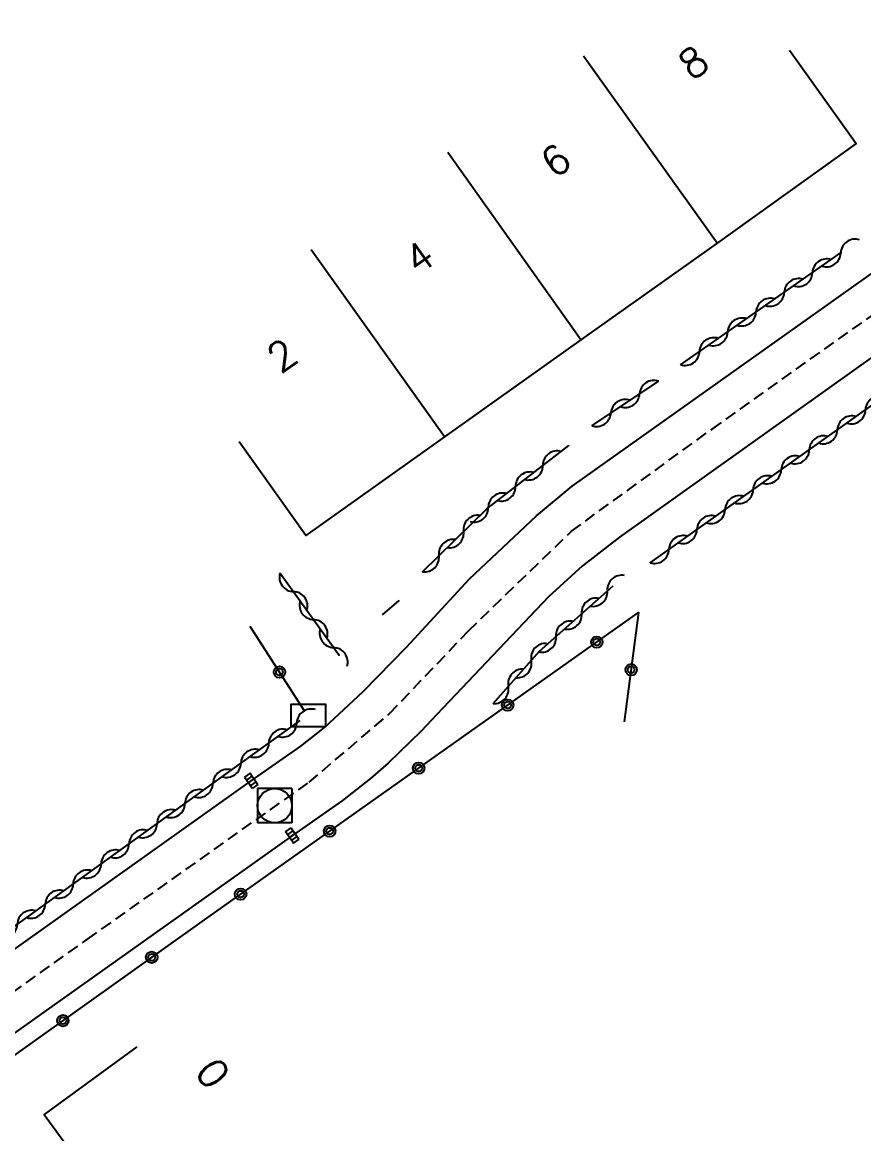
# Model space of a CAD drawing. Header units: millimetres. Extents: x 134000 to 135000, y 131000 to 132000.
# Drawn here: x 134144.16 to 134180.82, y 131346.02 to 131394.42 of the extents above; entities that cross this region are included whole.
import ezdxf
from ezdxf.enums import TextEntityAlignment as Align

# ---------------------------------------------------------------- set-up
doc = ezdxf.new("R2010")
doc.units = ezdxf.units.MM
doc.linetypes.add('DASHED', pattern=[0.75, 0.5, -0.25])
doc.layers.get('0').update_dxf_attribs({"linetype": 'CONTINUOUS'})
for name, color, linetype in [('W0001', 6, 'DASHED'), ('W0008', 7, 'CONTINUOUS'), ('W0100', 7, 'CONTINUOUS'), ('W0310', 3, 'CONTINUOUS'), ('W0322', 7, 'CONTINUOUS'), ('W0400', 7, 'CONTINUOUS'), ('W0420', 7, 'CONTINUOUS'), ('W0991', 7, 'CONTINUOUS'), ('W1102', 7, 'CONTINUOUS'), ('W1471', 7, 'CONTINUOUS')]:
    doc.layers.add(name, color=color, linetype=linetype)
doc.styles.get("Standard").update_dxf_attribs({"font": 'romans.shx', "width": 0.85})

# ---------------------------------------------------------------- blocks, each defined once
blk = doc.blocks.new('T400')
for p, q in [((-0.15, 0.3), (0.15, 0.3)), ((-0.15, -0.25), (-0.15, 0.3)), ((-0.15, 0.15), (0.15, 0.15)), ((-0.15, 0), (0.15, 0)), ((0.15, 0.3), (0.15, -0.25)), ((-0.15, -0.15), (0.15, -0.15)), ((-0.15, -0.25), (-0.15, -0.3)), ((-0.15, -0.3), (0.15, -0.3)), ((0.15, -0.3), (0.15, -0.25))]:
    blk.add_line(p, q)
blk = doc.blocks.new('T420')
for p, q in [((0.75, 0.75), (-0.75, 0.75)), ((-0.75, 0.75), (-0.75, -0.75)), ((0.75, 0.75), (0.75, -0.75)), ((0.75, -0.75), (-0.75, -0.75))]:
    blk.add_line(p, q)
blk.add_ellipse((0, 0), major_axis=(-0.53, 0.53), ratio=1, start_param=3.926991, end_param=10.210176)
blk = doc.blocks.new('T1471')
at = {"color": 0, "linetype": 'Continuous', "flags": 128}
blk.add_lwpolyline([(-0.75, -0.5), (-0.75, 0.5), (0.75, 0.5), (0.75, -0.5), (-0.75, -0.5)], dxfattribs=at)
blk = doc.blocks.new('t322o')
at = {"color": 0, "linetype": 'Continuous'}
for radius in [0.25, 0.15]:
    blk.add_circle((0, 0), radius, dxfattribs=at)
blk = doc.blocks.new('t310o')
at = {"color": 0, "linetype": 'Continuous'}
for centre, start, end in [((-0.5, 0.375), 216.8699, 323.1304), ((0.5, -0.375), 36.8699, 143.1303)]:
    blk.add_arc(centre, 0.625, start, end, dxfattribs=at)

msp = doc.modelspace()

# ---------------------------------------------------------------- linework, layer by layer
at = {"layer": 'W0001'}
msp.add_lwpolyline([(134130.036, 131341.852), (134133.158, 131344.527), (134135.776, 131346.514), (134147.01, 131354.496), (134156.655, 131361.328), (134160.164, 131364.318), (134163.596, 131367.916), (134168.082, 131372.26), (134174.206, 131376.706), (134191.15, 131388.734), (134222.086, 131410.692), (134236.134, 131420.666), (134240.456, 131423.624), (134245.467, 131426.29), (134250.698, 131428.331), (134259.606, 131431.258), (134270.122, 131434.798), (134276.155, 131437.378)], dxfattribs=at)
at = {"layer": 'W0008'}
for points in [[(134131.903, 131345.794), (134132.325, 131345.884), (134132.886, 131346.276), (134154.132, 131361.386), (134156.299, 131362.893), (134157.327, 131363.708), (134159.011, 131365.285), (134160.897, 131367.214), (134163.646, 131370.189), (134166.56, 131372.92), (134168.119, 131374.214), (134185.294, 131386.412), (134185.672, 131386.679), (134212.836, 131405.946), (134213.145, 131406.177)], [(134214.868, 131403.748), (134191.216, 131386.949), (134190.855, 131386.706), (134185.326, 131382.8), (134170.17, 131371.995), (134168.569, 131370.756), (134167.077, 131369.405), (134162.226, 131364.273), (134161.544, 131363.558), (134160.098, 131362.163), (134159.33, 131361.488), (134158.116, 131360.534), (134155.931, 131359.004), (134134.708, 131343.939), (134134.448, 131343.713), (134134.133, 131343.257), (134133.954, 131342.718), (134133.89, 131342.151), (134133.995, 131341.641), (134134.122, 131341.359), (134134.275, 131341.075), (134138.435, 131336.01)]]:
    msp.add_lwpolyline(points, dxfattribs=at)
at = {"layer": 'W0100'}
for points in [[(134177.585, 131393.203), (134180.489, 131389.133), (134174.424, 131384.804), (134168.488, 131380.595), (134162.559, 131376.366), (134156.51, 131372.067), (134153.614, 131376.143), (134153.614, 131376.143), (134153.614, 131376.143), (134153.614, 131376.143), (134153.614, 131376.143), (134153.614, 131376.143), (134153.614, 131376.143), (134153.614, 131376.143), (134153.614, 131376.143), (134153.614, 131376.143), (134153.614, 131376.143), (134153.614, 131376.143), (134153.614, 131376.143), (134153.614, 131376.143), (134153.614, 131376.143), (134153.614, 131376.143), (134153.614, 131376.143), (134153.614, 131376.143), (134153.614, 131376.143), (134153.614, 131376.143), (134153.614, 131376.143), (134153.614, 131376.143), (134153.614, 131376.143), (134153.614, 131376.143), (134153.614, 131376.143), (134153.614, 131376.143), (134153.614, 131376.143), (134153.614, 131376.143), (134153.614, 131376.143), (134153.614, 131376.143), (134153.614, 131376.143), (134153.614, 131376.143), (134153.614, 131376.143), (134153.614, 131376.143), (134153.614, 131376.143), (134153.614, 131376.143), (134153.614, 131376.143), (134153.614, 131376.143), (134153.614, 131376.143), (134153.614, 131376.143), (134153.614, 131376.143), (134153.614, 131376.143), (134153.614, 131376.143), (134153.614, 131376.143), (134153.614, 131376.143), (134153.614, 131376.143), (134153.614, 131376.143), (134153.614, 131376.143), (134153.614, 131376.143), (134153.614, 131376.143), (134153.614, 131376.143), (134153.614, 131376.143), (134153.614, 131376.143), (134153.614, 131376.143), (134153.614, 131376.143), (134153.614, 131376.143), (134153.614, 131376.143), (134153.614, 131376.143), (134153.614, 131376.143), (134153.614, 131376.143), (134153.614, 131376.143), (134153.614, 131376.143), (134153.614, 131376.143), (134153.614, 131376.143), (134153.614, 131376.143), (134153.614, 131376.143), (134153.614, 131376.143), (134153.614, 131376.143), (134153.614, 131376.143), (134153.614, 131376.143), (134153.614, 131376.143), (134153.614, 131376.143), (134153.614, 131376.143), (134153.614, 131376.143), (134153.614, 131376.143), (134153.614, 131376.143), (134153.614, 131376.143), (134153.614, 131376.143), (134153.614, 131376.143), (134153.614, 131376.143), (134153.614, 131376.143), (134153.614, 131376.143), (134153.614, 131376.143), (134153.614, 131376.143), (134153.614, 131376.143), (134153.614, 131376.143), (134153.614, 131376.143), (134153.614, 131376.143), (134153.614, 131376.143), (134153.614, 131376.143), (134153.614, 131376.143), (134153.614, 131376.143), (134153.614, 131376.143), (134153.614, 131376.143), (134153.614, 131376.143), (134153.614, 131376.143), (134153.614, 131376.143), (134153.614, 131376.143), (134153.614, 131376.143), (134153.614, 131376.143), (134153.614, 131376.143), (134153.614, 131376.143), (134153.614, 131376.143), (134153.614, 131376.143), (134153.614, 131376.143), (134153.614, 131376.143), (134153.614, 131376.143), (134153.614, 131376.143), (134153.614, 131376.143), (134153.614, 131376.143), (134153.614, 131376.143), (134153.614, 131376.143), (134153.614, 131376.143), (134153.614, 131376.143)], [(134149.152, 131349.804), (134145.112, 131346.858), (134148.511, 131342.197)]]:
    msp.add_lwpolyline(points, dxfattribs=at)
at = {"layer": 'W0310'}
for points in [[(134172.84, 131379.507), (134179.835, 131384.387), (134179.835, 131384.387), (134179.835, 131384.387), (134179.835, 131384.387), (134179.835, 131384.387), (134179.835, 131384.387), (134179.835, 131384.387), (134179.835, 131384.387), (134179.835, 131384.387), (134179.835, 131384.387), (134179.835, 131384.387), (134179.835, 131384.387), (134179.835, 131384.387), (134179.835, 131384.387), (134179.835, 131384.387), (134179.835, 131384.387), (134179.835, 131384.387), (134179.835, 131384.387), (134179.835, 131384.387), (134179.835, 131384.387), (134179.835, 131384.387), (134179.835, 131384.387), (134179.835, 131384.387), (134179.835, 131384.387), (134179.835, 131384.387), (134179.835, 131384.387), (134179.835, 131384.387), (134179.835, 131384.387), (134179.835, 131384.387), (134179.835, 131384.387), (134179.835, 131384.387), (134179.835, 131384.387), (134179.835, 131384.387), (134179.835, 131384.387), (134179.835, 131384.387), (134179.835, 131384.387), (134179.835, 131384.387), (134179.835, 131384.387), (134179.835, 131384.387), (134179.835, 131384.387), (134179.835, 131384.387), (134179.835, 131384.387), (134179.835, 131384.387), (134179.835, 131384.387), (134179.835, 131384.387), (134179.835, 131384.387), (134179.835, 131384.387), (134179.835, 131384.387), (134179.835, 131384.387), (134179.835, 131384.387), (134179.835, 131384.387), (134179.835, 131384.387), (134179.835, 131384.387), (134179.835, 131384.387), (134179.835, 131384.387), (134179.835, 131384.387), (134179.835, 131384.387), (134179.835, 131384.387), (134179.835, 131384.387), (134179.835, 131384.387), (134179.835, 131384.387), (134179.835, 131384.387), (134179.835, 131384.387), (134179.835, 131384.387), (134179.835, 131384.387), (134179.835, 131384.387), (134179.835, 131384.387), (134179.835, 131384.387), (134179.835, 131384.387), (134179.835, 131384.387), (134179.835, 131384.387), (134179.835, 131384.387), (134179.835, 131384.387), (134179.835, 131384.387), (134179.835, 131384.387), (134179.835, 131384.387), (134179.835, 131384.387), (134179.835, 131384.387), (134179.835, 131384.387), (134179.835, 131384.387), (134179.835, 131384.387), (134179.835, 131384.387), (134179.835, 131384.387), (134179.835, 131384.387), (134179.835, 131384.387), (134179.835, 131384.387), (134179.835, 131384.387), (134179.835, 131384.387), (134179.835, 131384.387), (134179.835, 131384.387), (134179.835, 131384.387), (134179.835, 131384.387), (134179.835, 131384.387), (134179.835, 131384.387), (134179.835, 131384.387), (134179.835, 131384.387), (134179.835, 131384.387), (134179.835, 131384.387), (134179.835, 131384.387), (134179.835, 131384.387)], [(134179.835, 131384.387), (134179.835, 131384.387), (134179.835, 131384.387), (134179.835, 131384.387), (134179.835, 131384.387), (134179.835, 131384.387), (134179.835, 131384.387), (134179.835, 131384.387), (134179.835, 131384.387), (134179.835, 131384.387), (134179.835, 131384.387), (134179.835, 131384.387), (134179.835, 131384.387), (134179.835, 131384.387), (134179.835, 131384.387), (134179.835, 131384.387), (134179.835, 131384.387), (134179.835, 131384.387), (134179.835, 131384.387), (134179.835, 131384.387)], [(134171.512, 131370.883), (134171.512, 131370.883), (134171.512, 131370.883), (134171.512, 131370.883), (134171.512, 131370.883), (134171.512, 131370.883), (134171.512, 131370.883), (134171.512, 131370.883), (134171.512, 131370.883), (134171.512, 131370.883), (134171.512, 131370.883), (134171.512, 131370.883), (134171.512, 131370.883), (134171.512, 131370.883), (134171.512, 131370.883), (134171.512, 131370.883), (134171.512, 131370.883), (134171.512, 131370.883), (134171.512, 131370.883), (134185.816, 131381.033)], [(134168.967, 131376.852), (134171.86, 131378.772), (134171.86, 131378.772), (134171.86, 131378.772), (134171.86, 131378.772), (134171.86, 131378.772), (134171.86, 131378.772), (134171.86, 131378.772), (134171.86, 131378.772), (134171.86, 131378.772), (134171.86, 131378.772), (134171.86, 131378.772), (134171.86, 131378.772), (134171.86, 131378.772), (134171.86, 131378.772), (134171.86, 131378.772), (134171.86, 131378.772), (134171.86, 131378.772), (134171.86, 131378.772), (134171.86, 131378.772), (134171.86, 131378.772), (134171.86, 131378.772), (134171.86, 131378.772), (134171.86, 131378.772), (134171.86, 131378.772), (134171.86, 131378.772), (134171.86, 131378.772), (134171.86, 131378.772), (134171.86, 131378.772), (134171.86, 131378.772), (134171.86, 131378.772), (134171.86, 131378.772), (134171.86, 131378.772), (134171.86, 131378.772), (134171.86, 131378.772), (134171.86, 131378.772), (134171.86, 131378.772), (134171.86, 131378.772), (134171.86, 131378.772), (134171.86, 131378.772), (134171.86, 131378.772), (134171.86, 131378.772), (134171.86, 131378.772), (134171.86, 131378.772), (134171.86, 131378.772), (134171.86, 131378.772), (134171.86, 131378.772), (134171.86, 131378.772), (134171.86, 131378.772), (134171.86, 131378.772), (134171.86, 131378.772), (134171.86, 131378.772), (134171.86, 131378.772), (134171.86, 131378.772), (134171.86, 131378.772), (134171.86, 131378.772), (134171.86, 131378.772), (134171.86, 131378.772), (134171.86, 131378.772), (134171.86, 131378.772), (134171.86, 131378.772), (134171.86, 131378.772), (134171.86, 131378.772), (134171.86, 131378.772), (134171.86, 131378.772), (134171.86, 131378.772), (134171.86, 131378.772), (134171.86, 131378.772), (134171.86, 131378.772), (134171.86, 131378.772), (134171.86, 131378.772), (134171.86, 131378.772), (134171.86, 131378.772), (134171.86, 131378.772), (134171.86, 131378.772), (134171.86, 131378.772), (134171.86, 131378.772), (134171.86, 131378.772), (134171.86, 131378.772), (134171.86, 131378.772), (134171.86, 131378.772), (134171.86, 131378.772), (134171.86, 131378.772), (134171.86, 131378.772), (134171.86, 131378.772), (134171.86, 131378.772), (134171.86, 131378.772), (134171.86, 131378.772), (134171.86, 131378.772), (134171.86, 131378.772), (134171.86, 131378.772), (134171.86, 131378.772), (134171.86, 131378.772), (134171.86, 131378.772), (134171.86, 131378.772), (134171.86, 131378.772), (134171.86, 131378.772), (134171.86, 131378.772), (134171.86, 131378.772), (134171.86, 131378.772), (134171.86, 131378.772)], [(134171.86, 131378.772), (134171.86, 131378.772), (134171.86, 131378.772), (134171.86, 131378.772), (134171.86, 131378.772), (134171.86, 131378.772), (134171.86, 131378.772), (134171.86, 131378.772), (134171.86, 131378.772), (134171.86, 131378.772), (134171.86, 131378.772), (134171.86, 131378.772), (134171.86, 131378.772), (134171.86, 131378.772), (134171.86, 131378.772), (134171.86, 131378.772), (134171.86, 131378.772), (134171.86, 131378.772), (134171.86, 131378.772), (134171.86, 131378.772)], [(134161.598, 131370.495), (134164.395, 131373.235), (134167.971, 131375.995), (134167.971, 131375.995), (134167.971, 131375.995), (134167.971, 131375.995), (134167.971, 131375.995), (134167.971, 131375.995), (134167.971, 131375.995), (134167.971, 131375.995), (134167.971, 131375.995), (134167.971, 131375.995), (134167.971, 131375.995), (134167.971, 131375.995), (134167.971, 131375.995), (134167.971, 131375.995), (134167.971, 131375.995), (134167.971, 131375.995), (134167.971, 131375.995), (134167.971, 131375.995), (134167.971, 131375.995), (134167.971, 131375.995), (134167.971, 131375.995), (134167.971, 131375.995), (134167.971, 131375.995), (134167.971, 131375.995), (134167.971, 131375.995), (134167.971, 131375.995), (134167.971, 131375.995), (134167.971, 131375.995), (134167.971, 131375.995), (134167.971, 131375.995), (134167.971, 131375.995), (134167.971, 131375.995), (134167.971, 131375.995), (134167.971, 131375.995), (134167.971, 131375.995), (134167.971, 131375.995), (134167.971, 131375.995), (134167.971, 131375.995), (134167.971, 131375.995), (134167.971, 131375.995), (134167.971, 131375.995), (134167.971, 131375.995), (134167.971, 131375.995), (134167.971, 131375.995), (134167.971, 131375.995), (134167.971, 131375.995), (134167.971, 131375.995), (134167.971, 131375.995), (134167.971, 131375.995), (134167.971, 131375.995), (134167.971, 131375.995), (134167.971, 131375.995), (134167.971, 131375.995), (134167.971, 131375.995), (134167.971, 131375.995), (134167.971, 131375.995), (134167.971, 131375.995), (134167.971, 131375.995), (134167.971, 131375.995), (134167.971, 131375.995), (134167.971, 131375.995), (134167.971, 131375.995), (134167.971, 131375.995), (134167.971, 131375.995), (134167.971, 131375.995), (134167.971, 131375.995), (134167.971, 131375.995), (134167.971, 131375.995), (134167.971, 131375.995), (134167.971, 131375.995), (134167.971, 131375.995), (134167.971, 131375.995), (134167.971, 131375.995), (134167.971, 131375.995), (134167.971, 131375.995), (134167.971, 131375.995), (134167.971, 131375.995), (134167.971, 131375.995), (134167.971, 131375.995), (134167.971, 131375.995), (134167.971, 131375.995), (134167.971, 131375.995), (134167.971, 131375.995), (134167.971, 131375.995), (134167.971, 131375.995), (134167.971, 131375.995), (134167.971, 131375.995), (134167.971, 131375.995), (134167.971, 131375.995), (134167.971, 131375.995), (134167.971, 131375.995), (134167.971, 131375.995), (134167.971, 131375.995), (134167.971, 131375.995), (134167.971, 131375.995), (134167.971, 131375.995), (134167.971, 131375.995), (134167.971, 131375.995), (134167.971, 131375.995)], [(134167.971, 131375.995), (134167.971, 131375.995), (134167.971, 131375.995), (134167.971, 131375.995), (134167.971, 131375.995), (134167.971, 131375.995), (134167.971, 131375.995), (134167.971, 131375.995), (134167.971, 131375.995), (134167.971, 131375.995), (134167.971, 131375.995), (134167.971, 131375.995), (134167.971, 131375.995), (134167.971, 131375.995), (134167.971, 131375.995), (134167.971, 131375.995), (134167.971, 131375.995), (134167.971, 131375.995), (134167.971, 131375.995), (134167.971, 131375.995)], [(134171.512, 131370.883), (134171.512, 131370.883), (134171.512, 131370.883), (134171.512, 131370.883), (134171.512, 131370.883), (134171.512, 131370.883), (134171.512, 131370.883), (134171.512, 131370.883), (134171.512, 131370.883), (134171.512, 131370.883), (134171.512, 131370.883), (134171.512, 131370.883), (134171.512, 131370.883), (134171.512, 131370.883), (134171.512, 131370.883), (134171.512, 131370.883), (134171.512, 131370.883), (134171.512, 131370.883), (134171.512, 131370.883), (134171.512, 131370.883), (134171.512, 131370.883), (134171.512, 131370.883), (134171.512, 131370.883), (134171.512, 131370.883), (134171.512, 131370.883), (134171.512, 131370.883), (134171.512, 131370.883), (134171.512, 131370.883), (134171.512, 131370.883), (134171.512, 131370.883), (134171.512, 131370.883), (134171.512, 131370.883), (134171.512, 131370.883), (134171.512, 131370.883), (134171.512, 131370.883), (134171.512, 131370.883), (134171.512, 131370.883), (134171.512, 131370.883), (134171.512, 131370.883), (134171.512, 131370.883), (134171.512, 131370.883), (134171.512, 131370.883), (134171.512, 131370.883), (134171.512, 131370.883), (134171.512, 131370.883), (134171.512, 131370.883), (134171.512, 131370.883), (134171.512, 131370.883), (134171.512, 131370.883), (134171.512, 131370.883), (134171.512, 131370.883), (134171.512, 131370.883), (134171.512, 131370.883), (134171.512, 131370.883), (134171.512, 131370.883), (134171.512, 131370.883), (134171.512, 131370.883), (134171.512, 131370.883), (134171.512, 131370.883), (134171.512, 131370.883), (134171.512, 131370.883), (134171.512, 131370.883), (134171.512, 131370.883), (134171.512, 131370.883), (134171.512, 131370.883), (134171.512, 131370.883), (134171.512, 131370.883), (134171.512, 131370.883), (134171.512, 131370.883), (134171.512, 131370.883), (134171.512, 131370.883), (134171.512, 131370.883), (134171.512, 131370.883), (134171.512, 131370.883), (134171.512, 131370.883), (134171.512, 131370.883), (134171.512, 131370.883), (134171.512, 131370.883), (134171.512, 131370.883), (134171.512, 131370.883), (134171.512, 131370.883), (134171.512, 131370.883), (134171.512, 131370.883), (134171.512, 131370.883), (134171.512, 131370.883), (134171.512, 131370.883), (134171.512, 131370.883), (134171.512, 131370.883), (134171.512, 131370.883), (134171.512, 131370.883), (134171.512, 131370.883), (134171.512, 131370.883), (134171.512, 131370.883), (134171.512, 131370.883), (134171.512, 131370.883), (134171.512, 131370.883), (134171.512, 131370.883), (134171.512, 131370.883), (134171.512, 131370.883), (134171.512, 131370.883), (134171.512, 131370.883)], [(134155.392, 131370.438), (134157.964, 131366.859), (134157.964, 131366.859), (134157.964, 131366.859), (134157.964, 131366.859), (134157.964, 131366.859), (134157.964, 131366.859), (134157.964, 131366.859), (134157.964, 131366.859), (134157.964, 131366.859), (134157.964, 131366.859), (134157.964, 131366.859), (134157.964, 131366.859), (134157.964, 131366.859), (134157.964, 131366.859), (134157.964, 131366.859), (134157.964, 131366.859), (134157.964, 131366.859), (134157.964, 131366.859), (134157.964, 131366.859), (134157.964, 131366.859), (134157.964, 131366.859), (134157.964, 131366.859), (134157.964, 131366.859), (134157.964, 131366.859), (134157.964, 131366.859), (134157.964, 131366.859), (134157.964, 131366.859), (134157.964, 131366.859), (134157.964, 131366.859), (134157.964, 131366.859), (134157.964, 131366.859), (134157.964, 131366.859), (134157.964, 131366.859), (134157.964, 131366.859), (134157.964, 131366.859), (134157.964, 131366.859), (134157.964, 131366.859), (134157.964, 131366.859), (134157.964, 131366.859), (134157.964, 131366.859), (134157.964, 131366.859), (134157.964, 131366.859), (134157.964, 131366.859), (134157.964, 131366.859), (134157.964, 131366.859), (134157.964, 131366.859), (134157.964, 131366.859), (134157.964, 131366.859), (134157.964, 131366.859), (134157.964, 131366.859), (134157.964, 131366.859), (134157.964, 131366.859), (134157.964, 131366.859), (134157.964, 131366.859), (134157.964, 131366.859), (134157.964, 131366.859), (134157.964, 131366.859), (134157.964, 131366.859), (134157.964, 131366.859), (134157.964, 131366.859), (134157.964, 131366.859), (134157.964, 131366.859), (134157.964, 131366.859), (134157.964, 131366.859), (134157.964, 131366.859), (134157.964, 131366.859), (134157.964, 131366.859), (134157.964, 131366.859), (134157.964, 131366.859), (134157.964, 131366.859), (134157.964, 131366.859), (134157.964, 131366.859), (134157.964, 131366.859), (134157.964, 131366.859), (134157.964, 131366.859), (134157.964, 131366.859), (134157.964, 131366.859), (134157.964, 131366.859), (134157.964, 131366.859), (134157.964, 131366.859), (134157.964, 131366.859), (134157.964, 131366.859), (134157.964, 131366.859), (134157.964, 131366.859), (134157.964, 131366.859), (134157.964, 131366.859), (134157.964, 131366.859), (134157.964, 131366.859), (134157.964, 131366.859), (134157.964, 131366.859), (134157.964, 131366.859), (134157.964, 131366.859), (134157.964, 131366.859), (134157.964, 131366.859), (134157.964, 131366.859), (134157.964, 131366.859), (134157.964, 131366.859), (134157.964, 131366.859), (134157.964, 131366.859), (134157.964, 131366.859)], [(134164.671, 131364.757), (134164.671, 131364.757), (134164.671, 131364.757), (134164.671, 131364.757), (134164.671, 131364.757), (134164.671, 131364.757), (134164.671, 131364.757), (134164.671, 131364.757), (134164.671, 131364.757), (134164.671, 131364.757), (134164.671, 131364.757), (134164.671, 131364.757), (134164.671, 131364.757), (134164.671, 131364.757), (134164.671, 131364.757), (134164.671, 131364.757), (134164.671, 131364.757), (134164.671, 131364.757), (134166.695, 131367.028), (134169.896, 131369.885)], [(134159.858, 131368.62), (134160.581, 131369.238), (134160.581, 131369.238), (134160.581, 131369.238), (134160.581, 131369.238), (134160.581, 131369.238), (134160.581, 131369.238), (134160.581, 131369.238), (134160.581, 131369.238), (134160.581, 131369.238), (134160.581, 131369.238), (134160.581, 131369.238), (134160.581, 131369.238), (134160.581, 131369.238), (134160.581, 131369.238), (134160.581, 131369.238), (134160.581, 131369.238), (134160.581, 131369.238), (134160.581, 131369.238), (134160.581, 131369.238), (134160.581, 131369.238), (134160.581, 131369.238), (134160.581, 131369.238), (134160.581, 131369.238), (134160.581, 131369.238), (134160.581, 131369.238), (134160.581, 131369.238), (134160.581, 131369.238), (134160.581, 131369.238), (134160.581, 131369.238), (134160.581, 131369.238), (134160.581, 131369.238), (134160.581, 131369.238), (134160.581, 131369.238), (134160.581, 131369.238), (134160.581, 131369.238), (134160.581, 131369.238), (134160.581, 131369.238), (134160.581, 131369.238), (134160.581, 131369.238), (134160.581, 131369.238), (134160.581, 131369.238), (134160.581, 131369.238), (134160.581, 131369.238), (134160.581, 131369.238), (134160.581, 131369.238), (134160.581, 131369.238), (134160.581, 131369.238), (134160.581, 131369.238), (134160.581, 131369.238), (134160.581, 131369.238), (134160.581, 131369.238), (134160.581, 131369.238), (134160.581, 131369.238), (134160.581, 131369.238), (134160.581, 131369.238), (134160.581, 131369.238), (134160.581, 131369.238), (134160.581, 131369.238), (134160.581, 131369.238), (134160.581, 131369.238), (134160.581, 131369.238), (134160.581, 131369.238), (134160.581, 131369.238), (134160.581, 131369.238), (134160.581, 131369.238), (134160.581, 131369.238), (134160.581, 131369.238), (134160.581, 131369.238), (134160.581, 131369.238), (134160.581, 131369.238), (134160.581, 131369.238), (134160.581, 131369.238), (134160.581, 131369.238), (134160.581, 131369.238), (134160.581, 131369.238), (134160.581, 131369.238), (134160.581, 131369.238), (134160.581, 131369.238), (134160.581, 131369.238), (134160.581, 131369.238), (134160.581, 131369.238), (134160.581, 131369.238), (134160.581, 131369.238), (134160.581, 131369.238), (134160.581, 131369.238), (134160.581, 131369.238), (134160.581, 131369.238), (134160.581, 131369.238), (134160.581, 131369.238), (134160.581, 131369.238), (134160.581, 131369.238), (134160.581, 131369.238), (134160.581, 131369.238), (134160.581, 131369.238), (134160.581, 131369.238), (134160.581, 131369.238), (134160.581, 131369.238), (134160.581, 131369.238), (134160.581, 131369.238), (134160.581, 131369.238)], [(134160.581, 131369.238), (134160.581, 131369.238), (134160.581, 131369.238), (134160.581, 131369.238), (134160.581, 131369.238), (134160.581, 131369.238), (134160.581, 131369.238), (134160.581, 131369.238), (134160.581, 131369.238), (134160.581, 131369.238), (134160.581, 131369.238), (134160.581, 131369.238), (134160.581, 131369.238), (134160.581, 131369.238), (134160.581, 131369.238), (134160.581, 131369.238), (134160.581, 131369.238), (134160.581, 131369.238), (134160.581, 131369.238), (134160.581, 131369.238)], [(134157.964, 131366.859), (134157.964, 131366.859), (134157.964, 131366.859), (134157.964, 131366.859), (134157.964, 131366.859), (134157.964, 131366.859), (134157.964, 131366.859), (134157.964, 131366.859), (134157.964, 131366.859), (134157.964, 131366.859), (134157.964, 131366.859), (134157.964, 131366.859), (134157.964, 131366.859), (134157.964, 131366.859), (134157.964, 131366.859), (134157.964, 131366.859), (134157.964, 131366.859), (134157.964, 131366.859), (134157.964, 131366.859), (134157.964, 131366.859)], [(134164.671, 131364.757), (134164.671, 131364.757), (134164.671, 131364.757), (134164.671, 131364.757), (134164.671, 131364.757), (134164.671, 131364.757), (134164.671, 131364.757), (134164.671, 131364.757), (134164.671, 131364.757), (134164.671, 131364.757), (134164.671, 131364.757), (134164.671, 131364.757), (134164.671, 131364.757), (134164.671, 131364.757), (134164.671, 131364.757), (134164.671, 131364.757), (134164.671, 131364.757), (134164.671, 131364.757), (134164.671, 131364.757), (134164.671, 131364.757), (134164.671, 131364.757), (134164.671, 131364.757), (134164.671, 131364.757), (134164.671, 131364.757), (134164.671, 131364.757), (134164.671, 131364.757), (134164.671, 131364.757), (134164.671, 131364.757), (134164.671, 131364.757), (134164.671, 131364.757), (134164.671, 131364.757), (134164.671, 131364.757), (134164.671, 131364.757), (134164.671, 131364.757), (134164.671, 131364.757), (134164.671, 131364.757), (134164.671, 131364.757), (134164.671, 131364.757), (134164.671, 131364.757), (134164.671, 131364.757), (134164.671, 131364.757), (134164.671, 131364.757), (134164.671, 131364.757), (134164.671, 131364.757), (134164.671, 131364.757), (134164.671, 131364.757), (134164.671, 131364.757), (134164.671, 131364.757), (134164.671, 131364.757), (134164.671, 131364.757), (134164.671, 131364.757), (134164.671, 131364.757), (134164.671, 131364.757), (134164.671, 131364.757), (134164.671, 131364.757), (134164.671, 131364.757), (134164.671, 131364.757), (134164.671, 131364.757), (134164.671, 131364.757), (134164.671, 131364.757), (134164.671, 131364.757), (134164.671, 131364.757), (134164.671, 131364.757), (134164.671, 131364.757), (134164.671, 131364.757), (134164.671, 131364.757), (134164.671, 131364.757), (134164.671, 131364.757), (134164.671, 131364.757), (134164.671, 131364.757), (134164.671, 131364.757), (134164.671, 131364.757), (134164.671, 131364.757), (134164.671, 131364.757), (134164.671, 131364.757), (134164.671, 131364.757), (134164.671, 131364.757), (134164.671, 131364.757), (134164.671, 131364.757), (134164.671, 131364.757), (134164.671, 131364.757), (134164.671, 131364.757), (134164.671, 131364.757), (134164.671, 131364.757), (134164.671, 131364.757), (134164.671, 131364.757), (134164.671, 131364.757), (134164.671, 131364.757), (134164.671, 131364.757), (134164.671, 131364.757), (134164.671, 131364.757), (134164.671, 131364.757), (134164.671, 131364.757), (134164.671, 131364.757), (134164.671, 131364.757), (134164.671, 131364.757), (134164.671, 131364.757), (134164.671, 131364.757), (134164.671, 131364.757), (134164.671, 131364.757), (134164.671, 131364.757)], [(134132.179, 131346.668), (134132.179, 131346.668), (134132.179, 131346.668), (134132.179, 131346.668), (134132.179, 131346.668), (134132.179, 131346.668), (134132.179, 131346.668), (134132.179, 131346.668), (134132.179, 131346.668), (134132.179, 131346.668), (134132.179, 131346.668), (134132.179, 131346.668), (134132.179, 131346.668), (134132.179, 131346.668), (134132.179, 131346.668), (134132.179, 131346.668), (134132.179, 131346.668), (134132.179, 131346.668), (134132.179, 131346.668), (134156.266, 131364.009)]]:
    msp.add_lwpolyline(points, dxfattribs=at)
at = {"layer": 'W0322'}
for points in [[(134137.128, 131340.713), (134137.128, 131340.713), (134137.128, 131340.713), (134137.128, 131340.713), (134137.128, 131340.713), (134137.128, 131340.713), (134137.128, 131340.713), (134137.128, 131340.713), (134137.128, 131340.713), (134137.128, 131340.713), (134137.128, 131340.713), (134137.128, 131340.713), (134137.128, 131340.713), (134137.128, 131340.713), (134137.128, 131340.713), (134137.128, 131340.713), (134135.03, 131343.172), (134152.2, 131355.415), (134171.009, 131368.72), (134170.384, 131363.951)], [(134154.079, 131368.12), (134156.463, 131364.427), (134156.463, 131364.427), (134156.463, 131364.427), (134156.463, 131364.427), (134156.463, 131364.427), (134156.463, 131364.427), (134156.463, 131364.427), (134156.463, 131364.427), (134156.463, 131364.427), (134156.463, 131364.427), (134156.463, 131364.427), (134156.463, 131364.427), (134156.463, 131364.427), (134156.463, 131364.427), (134156.463, 131364.427), (134156.463, 131364.427), (134156.463, 131364.427), (134156.463, 131364.427), (134156.463, 131364.427), (134156.463, 131364.427), (134156.463, 131364.427), (134156.463, 131364.427), (134156.463, 131364.427), (134156.463, 131364.427), (134156.463, 131364.427), (134156.463, 131364.427), (134156.463, 131364.427), (134156.463, 131364.427), (134156.463, 131364.427), (134156.463, 131364.427), (134156.463, 131364.427), (134156.463, 131364.427), (134156.463, 131364.427), (134156.463, 131364.427), (134156.463, 131364.427), (134156.463, 131364.427), (134156.463, 131364.427), (134156.463, 131364.427), (134156.463, 131364.427), (134156.463, 131364.427), (134156.463, 131364.427), (134156.463, 131364.427), (134156.463, 131364.427), (134156.463, 131364.427), (134156.463, 131364.427), (134156.463, 131364.427), (134156.463, 131364.427), (134156.463, 131364.427), (134156.463, 131364.427), (134156.463, 131364.427), (134156.463, 131364.427), (134156.463, 131364.427), (134156.463, 131364.427), (134156.463, 131364.427), (134156.463, 131364.427), (134156.463, 131364.427), (134156.463, 131364.427), (134156.463, 131364.427), (134156.463, 131364.427), (134156.463, 131364.427), (134156.463, 131364.427), (134156.463, 131364.427), (134156.463, 131364.427), (134156.463, 131364.427), (134156.463, 131364.427), (134156.463, 131364.427), (134156.463, 131364.427), (134156.463, 131364.427), (134156.463, 131364.427), (134156.463, 131364.427), (134156.463, 131364.427), (134156.463, 131364.427), (134156.463, 131364.427), (134156.463, 131364.427), (134156.463, 131364.427), (134156.463, 131364.427), (134156.463, 131364.427), (134156.463, 131364.427), (134156.463, 131364.427), (134156.463, 131364.427), (134156.463, 131364.427), (134156.463, 131364.427), (134156.463, 131364.427), (134156.463, 131364.427), (134156.463, 131364.427), (134156.463, 131364.427), (134156.463, 131364.427), (134156.463, 131364.427), (134156.463, 131364.427), (134156.463, 131364.427), (134156.463, 131364.427), (134156.463, 131364.427), (134156.463, 131364.427), (134156.463, 131364.427), (134156.463, 131364.427), (134156.463, 131364.427), (134156.463, 131364.427), (134156.463, 131364.427), (134156.463, 131364.427), (134156.463, 131364.427)], [(134156.463, 131364.427), (134156.463, 131364.427), (134156.463, 131364.427), (134156.463, 131364.427), (134156.463, 131364.427), (134156.463, 131364.427), (134156.463, 131364.427), (134156.463, 131364.427), (134156.463, 131364.427), (134156.463, 131364.427), (134156.463, 131364.427), (134156.463, 131364.427), (134156.463, 131364.427), (134156.463, 131364.427), (134156.463, 131364.427), (134156.463, 131364.427), (134156.463, 131364.427), (134156.463, 131364.427), (134156.463, 131364.427), (134156.463, 131364.427)]]:
    msp.add_lwpolyline(points, dxfattribs=at)
at = {"layer": 'W1102'}
for p, q in [((134174.424, 131384.804), (134168.615, 131392.944)), ((134168.488, 131380.595), (134162.703, 131388.752)), ((134162.559, 131376.366), (134156.752, 131384.508))]:
    msp.add_line(p, q, dxfattribs=at)

# ---------------------------------------------------------------- block references
at = {"layer": 'W0310'}
for p, rotation in [((134179.811, 131384.37), 34.90128959457116), ((134178.581, 131383.512), 34.90128959457116), ((134177.351, 131382.654), 34.90128959457116), ((134176.121, 131381.796), 34.90128959457116), ((134174.89, 131380.937), 34.90128959457116), ((134173.66, 131380.079), 34.90128959457116), ((134171.05, 131378.234), 33.5710039592989), ((134180.891, 131377.538), 35.35918413904475), ((134169.8, 131377.405), 33.5710039592989), ((134179.667, 131376.67), 35.35918413904475), ((134178.444, 131375.802), 35.35918413904475), ((134166.837, 131375.12), 37.66147871556286), ((134177.221, 131374.934), 35.35918413904475), ((134165.649, 131374.203), 37.66147871556286), ((134175.997, 131374.066), 35.35918413904475), ((134164.462, 131373.287), 37.66147871556286), ((134174.774, 131373.198), 35.35918413904475), ((134163.384, 131372.244), 44.41024129941434), ((134173.551, 131372.33), 35.35918413904475), ((134162.312, 131371.195), 44.41024129941434), ((134172.328, 131371.462), 35.35918413904475), ((134155.976, 131369.626), 305.7024938193192), ((134169.648, 131369.664), 41.75010704877501), ((134156.851, 131368.408), 305.7024938193192), ((134168.529, 131368.665), 41.75010704877501), ((134157.726, 131367.19), 305.7024938193192), ((134167.41, 131367.666), 41.75010704877501), ((134166.334, 131366.623), 48.29145956019162), ((134165.336, 131365.504), 48.29145956019162), ((134156.12, 131363.904), 35.75121971001978), ((134154.903, 131363.028), 35.75121971001978), ((134153.685, 131362.151), 35.75121971001978), ((134152.468, 131361.275), 35.75121971001978), ((134151.251, 131360.398), 35.75121971001978), ((134150.033, 131359.522), 35.75121971001978), ((134148.816, 131358.646), 35.75121971001978), ((134147.599, 131357.769), 35.75121971001978), ((134146.381, 131356.893), 35.75121971001978), ((134145.164, 131356.016), 35.75121971001978), ((134143.947, 131355.14), 35.75121971001978)]:
    msp.add_blockref('t310o', p, dxfattribs=dict(at, rotation=rotation))
at = {"layer": 'W0322'}
for p, rotation in [((134169.185, 131367.43), 35.27457311980893), ((134155.367, 131366.125), 302.8442354605735), ((134170.682, 131366.226), 262.5336925875176), ((134165.307, 131364.687), 35.27457311980893), ((134161.429, 131361.943), 35.27457311980893), ((134157.551, 131359.2), 35.27457311980893), ((134153.673, 131356.457), 35.27457311980893), ((134149.802, 131353.705), 35.49059634268016), ((134145.934, 131350.947), 35.49059634268016)]:
    msp.add_blockref('t322o', p, dxfattribs=dict(at, rotation=rotation))
at = {"layer": 'W0400'}
for p, rotation in [((134154.132, 131361.386), 214.8173566774526), ((134155.931, 131359.004), 35.00727669653737)]:
    msp.add_blockref('T400', p, dxfattribs=dict(at, rotation=rotation))
at = {"layer": 'W0420'}
msp.add_blockref('T420', (134155.16, 131360.307), dxfattribs=at)
at = {"layer": 'W1471'}
msp.add_blockref('T1471', (134156.624, 131364.234), dxfattribs=at)

# ---------------------------------------------------------------- texts
at = {"layer": 'W0991'}
for s, rotation, p in [('8', 35.5162, (134173.394, 131392.669)), ('6', 35.3436, (134167.398, 131388.403)), ('4', 35.4984, (134161.465, 131384.184)), ('2', 35.3984, (134155.477, 131379.92)), ('0', 306.1011, (134152.468, 131348.652))]:
    msp.add_text(s, height=1.25, rotation=rotation, dxfattribs=at).set_placement(p, align=Align.MIDDLE)

doc.saveas('drawing.dxf')
